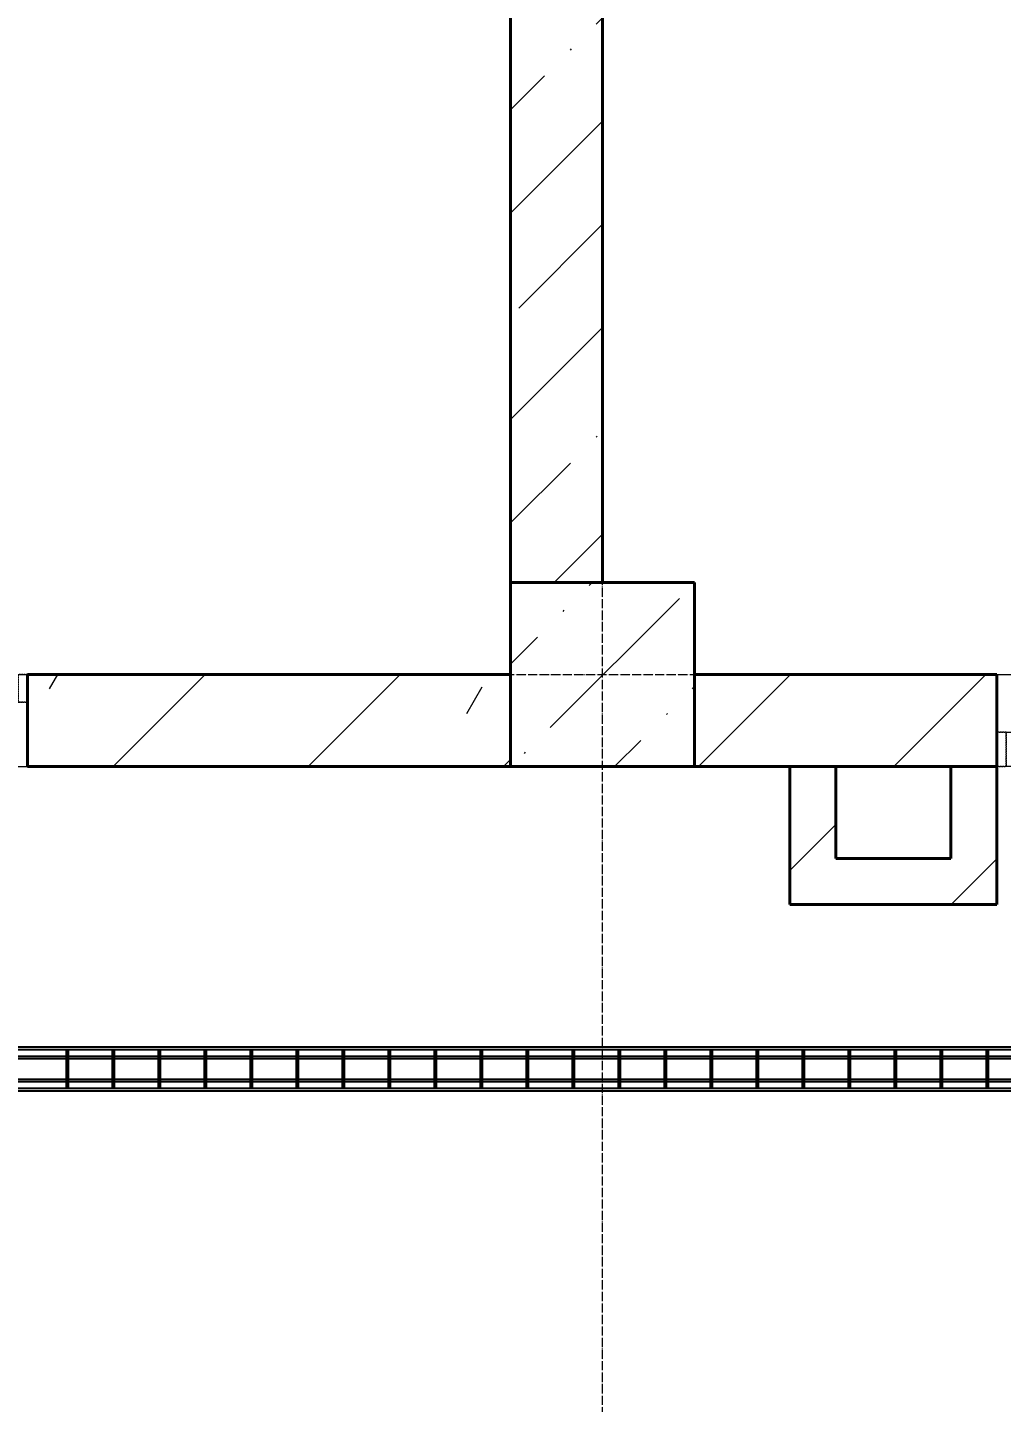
# Model space of a CAD drawing. Header units: millimetres. Extents: x 0 to 351840, y -132678 to 32417.
# Drawn here: x 314083 to 316200, y -43071 to -40081 of the extents above; entities that cross this region are included whole.
import ezdxf
from ezdxf import colors
from ezdxf.entities.mleader import LeaderData, LeaderLine
from ezdxf.math import Vec2, Vec3

# ---------------------------------------------------------------- set-up
doc = ezdxf.new("R2010")
doc.units = ezdxf.units.MM
doc.linetypes.add('BI_линия_сетки', pattern=[25, 20, -2.5, 0, -2.5])
doc.linetypes.add('BI_невидимые', pattern=[5, 3, -2])
for name, color, linetype, lineweight in [('E-CABL-TRAY-IDEN', 7, 'Continuous', 9), ('Двери', 7, 'Continuous', 18), ('Несущие колонны', 7, 'Continuous', 18), ('Оси', 7, 'Continuous', 9), ('Перекрытие', 7, 'Continuous', 18), ('Стены внутренние', 7, 'Continuous', 18), ('Стены наружные', 7, 'Continuous', 18), ('Стены несущие', 7, 'Continuous', 18)]:
    doc.layers.add(name, color=color, linetype=linetype, lineweight=lineweight)
doc.styles.add('новый', font='Шрифт GOST2304A.ttf', dxfattribs={"width": 0.8, "height": 250})
pattern_1 = [(0, (2e-10, 1e-10), (1625.6, 406.4), [67.056, -1152.144, 67.056, -1152.144, -6502.4]), (0, (2e-10, 1e-10), (1625.6, 406.4), [-2438.4, 67.056, -2371.344, 67.056, -1152.144, -2844.8]), (0, (2e-10, 1e-10), (1625.6, 406.4), [-6096, 67.056, -745.744, 67.056, -1964.944]), (120, (609.6, 203.2), (-1164.753, 1204.611), [67.056, -1152.144, 67.056, -1152.144, -6502.4]), (120, (609.6, 203.2), (-1164.753, 1204.611), [-2438.4, 67.056, -2371.344, 67.056, -1152.144, -2844.8]), (120, (609.6, 203.2), (-1164.753, 1204.611), [-6096, 67.056, -745.744, 67.056, -1964.944]), (240, (812.8, 1016), (-460.847, -1611.011), [67.056, -1152.144, 67.056, -1152.144, -6502.4]), (240, (812.8, 1016), (-460.847, -1611.011), [-2438.4, 67.056, -2371.344, 67.056, -1152.144, -2844.8]), (240, (812.8, 1016), (-460.847, -1611.011), [-6096, 67.056, -745.744, 67.056, -1964.944])]
pattern_2 = [(45, (2e-10, 1e-10), (-212.132, 212.132), [])]

# ---------------------------------------------------------------- blocks, each defined once
blk = doc.blocks.new('_DotSmall')
at = {"color": 0, "linetype": 'ByBlock', "const_width": 0.5}
blk.add_lwpolyline([(-0.0625, 0, 1), (0.0625, 0, 1)], format="xyb", close=True, dxfattribs=at)
blk = doc.blocks.new('*U53')
at = {"color": 0, "linetype": 'ByBlock', "lineweight": -2}
for p, q in [((19801.5, 47.5), (187, 47.5)), ((287.3, 42.5), (19801.5, 42.5)), ((2487.3, 42.5), (2487.3, 41.5)), ((2487.3, 41.5), (2487.3, 40)), ((2487.3, 40), (2487.3, 37.5)), ((2487.3, 37.5), (2487.3, -37.5)), ((2492.3, 41.5), (2492.3, 42.5)), ((2492.3, 40), (2492.3, 41.5)), ((2492.3, 37.5), (2492.3, 40)), ((2492.3, -37.5), (2492.3, 37.5)), ((2587.3, 42.5), (2587.3, 41.5)), ((2587.3, 41.5), (2587.3, 40)), ((2587.3, 40), (2587.3, 37.5)), ((2587.3, 37.5), (2587.3, -37.5)), ((2592.3, 41.5), (2592.3, 42.5)), ((2592.3, 40), (2592.3, 41.5)), ((2592.3, 37.5), (2592.3, 40)), ((2592.3, -37.5), (2592.3, 37.5)), ((2687.3, 42.5), (2687.3, 41.5)), ((2687.3, 41.5), (2687.3, 40)), ((2687.3, 40), (2687.3, 37.5)), ((2687.3, 37.5), (2687.3, -37.5)), ((2692.3, 41.5), (2692.3, 42.5)), ((2692.3, 40), (2692.3, 41.5)), ((2692.3, 37.5), (2692.3, 40)), ((2692.3, -37.5), (2692.3, 37.5)), ((2787.3, 42.5), (2787.3, 41.5)), ((2787.3, 41.5), (2787.3, 40)), ((2787.3, 40), (2787.3, 37.5)), ((2787.3, 37.5), (2787.3, -37.5)), ((2792.3, 41.5), (2792.3, 42.5)), ((2792.3, 40), (2792.3, 41.5)), ((2792.3, 37.5), (2792.3, 40)), ((2792.3, -37.5), (2792.3, 37.5)), ((2887.3, 42.5), (2887.3, 41.5)), ((2887.3, 41.5), (2887.3, 40)), ((2887.3, 40), (2887.3, 37.5)), ((2887.3, 37.5), (2887.3, -37.5)), ((2892.3, 41.5), (2892.3, 42.5)), ((2892.3, 40), (2892.3, 41.5)), ((2892.3, 37.5), (2892.3, 40)), ((2892.3, -37.5), (2892.3, 37.5)), ((2987.3, 42.5), (2987.3, 41.5)), ((2987.3, 41.5), (2987.3, 40)), ((2987.3, 40), (2987.3, 37.5)), ((2987.3, 37.5), (2987.3, -37.5)), ((2992.3, 41.5), (2992.3, 42.5)), ((2992.3, 40), (2992.3, 41.5)), ((2992.3, 37.5), (2992.3, 40)), ((2992.3, -37.5), (2992.3, 37.5)), ((3087.3, 42.5), (3087.3, 41.5)), ((3087.3, 41.5), (3087.3, 40)), ((3087.3, 40), (3087.3, 37.5)), ((3087.3, 37.5), (3087.3, -37.5)), ((3092.3, 41.5), (3092.3, 42.5)), ((3092.3, 40), (3092.3, 41.5)), ((3092.3, 37.5), (3092.3, 40)), ((3092.3, -37.5), (3092.3, 37.5)), ((3187.3, 42.5), (3187.3, 41.5)), ((3187.3, 41.5), (3187.3, 40)), ((3187.3, 40), (3187.3, 37.5)), ((3187.3, 37.5), (3187.3, -37.5)), ((3192.3, 41.5), (3192.3, 42.5)), ((3192.3, 40), (3192.3, 41.5)), ((3192.3, 37.5), (3192.3, 40)), ((3192.3, -37.5), (3192.3, 37.5)), ((3287.3, 42.5), (3287.3, 41.5)), ((3287.3, 41.5), (3287.3, 40)), ((3287.3, 40), (3287.3, 37.5)), ((3287.3, 37.5), (3287.3, -37.5)), ((3292.3, 41.5), (3292.3, 42.5)), ((3292.3, 40), (3292.3, 41.5)), ((3292.3, 37.5), (3292.3, 40)), ((3292.3, -37.5), (3292.3, 37.5)), ((3387.3, 42.5), (3387.3, 41.5)), ((3387.3, 41.5), (3387.3, 40)), ((3387.3, 40), (3387.3, 37.5)), ((3387.3, 37.5), (3387.3, -37.5)), ((3392.3, 41.5), (3392.3, 42.5)), ((3392.3, 40), (3392.3, 41.5)), ((3392.3, 37.5), (3392.3, 40)), ((3392.3, -37.5), (3392.3, 37.5)), ((3487.3, 42.5), (3487.3, 41.5)), ((3487.3, 41.5), (3487.3, 40)), ((3487.3, 40), (3487.3, 37.5)), ((3487.3, 37.5), (3487.3, -37.5)), ((3492.3, 41.5), (3492.3, 42.5)), ((3492.3, 40), (3492.3, 41.5)), ((3492.3, 37.5), (3492.3, 40)), ((3492.3, -37.5), (3492.3, 37.5)), ((3587.3, 42.5), (3587.3, 41.5)), ((3587.3, 41.5), (3587.3, 40)), ((3587.3, 40), (3587.3, 37.5)), ((3587.3, 37.5), (3587.3, -37.5)), ((3592.3, 41.5), (3592.3, 42.5)), ((3592.3, 40), (3592.3, 41.5)), ((3592.3, 37.5), (3592.3, 40)), ((3592.3, -37.5), (3592.3, 37.5)), ((3687.3, 42.5), (3687.3, 41.5)), ((3687.3, 41.5), (3687.3, 40)), ((3687.3, 40), (3687.3, 37.5)), ((3687.3, 37.5), (3687.3, -37.5)), ((3692.3, 41.5), (3692.3, 42.5)), ((3692.3, 40), (3692.3, 41.5)), ((3692.3, 37.5), (3692.3, 40)), ((3692.3, -37.5), (3692.3, 37.5)), ((3787.3, 42.5), (3787.3, 41.5)), ((3787.3, 41.5), (3787.3, 40)), ((3787.3, 40), (3787.3, 37.5)), ((3787.3, 37.5), (3787.3, -37.5)), ((3792.3, 41.5), (3792.3, 42.5)), ((3792.3, 40), (3792.3, 41.5)), ((3792.3, 37.5), (3792.3, 40)), ((3792.3, -37.5), (3792.3, 37.5)), ((3887.3, 42.5), (3887.3, 41.5)), ((3887.3, 41.5), (3887.3, 40)), ((3887.3, 40), (3887.3, 37.5)), ((3887.3, 37.5), (3887.3, -37.5)), ((3892.3, 41.5), (3892.3, 42.5)), ((3892.3, 40), (3892.3, 41.5)), ((3892.3, 37.5), (3892.3, 40)), ((3892.3, -37.5), (3892.3, 37.5)), ((3987.3, 42.5), (3987.3, 41.5)), ((3987.3, 41.5), (3987.3, 40)), ((3987.3, 40), (3987.3, 37.5)), ((3987.3, 37.5), (3987.3, -37.5)), ((3992.3, 41.5), (3992.3, 42.5)), ((3992.3, 40), (3992.3, 41.5)), ((3992.3, 37.5), (3992.3, 40)), ((3992.3, -37.5), (3992.3, 37.5)), ((4087.3, 42.5), (4087.3, 41.5)), ((4087.3, 41.5), (4087.3, 40)), ((4087.3, 40), (4087.3, 37.5)), ((4087.3, 37.5), (4087.3, -37.5)), ((4092.3, 41.5), (4092.3, 42.5)), ((4092.3, 40), (4092.3, 41.5)), ((4092.3, 37.5), (4092.3, 40)), ((4092.3, -37.5), (4092.3, 37.5)), ((4187.3, 42.5), (4187.3, 41.5)), ((4187.3, 41.5), (4187.3, 40)), ((4187.3, 40), (4187.3, 37.5)), ((4187.3, 37.5), (4187.3, -37.5)), ((4192.3, 41.5), (4192.3, 42.5)), ((4192.3, 40), (4192.3, 41.5)), ((4192.3, 37.5), (4192.3, 40)), ((4192.3, -37.5), (4192.3, 37.5)), ((4287.3, 42.5), (4287.3, 41.5)), ((4287.3, 41.5), (4287.3, 40)), ((4287.3, 40), (4287.3, 37.5)), ((4287.3, 37.5), (4287.3, -37.5)), ((4292.3, 41.5), (4292.3, 42.5)), ((4292.3, 40), (4292.3, 41.5)), ((4292.3, 37.5), (4292.3, 40)), ((4292.3, -37.5), (4292.3, 37.5)), ((4387.3, 42.5), (4387.3, 41.5)), ((4387.3, 41.5), (4387.3, 40)), ((4387.3, 40), (4387.3, 37.5)), ((4387.3, 37.5), (4387.3, -37.5)), ((4392.3, 41.5), (4392.3, 42.5)), ((4392.3, 40), (4392.3, 41.5)), ((4392.3, 37.5), (4392.3, 40)), ((4392.3, -37.5), (4392.3, 37.5)), ((4487.3, 42.5), (4487.3, 41.5)), ((4487.3, 41.5), (4487.3, 40)), ((4487.3, 40), (4487.3, 37.5)), ((4487.3, 37.5), (4487.3, -37.5)), ((4492.3, 41.5), (4492.3, 42.5)), ((4492.3, 40), (4492.3, 41.5)), ((4492.3, 37.5), (4492.3, 40)), ((4492.3, -37.5), (4492.3, 37.5)), ((19801.5, 27.5), (292.3, 27.5)), ((292.3, 22.5), (19801.5, 22.5)), ((19801.5, -22.5), (292.3, -22.5)), ((292.3, -27.5), (19801.5, -27.5)), ((187, -47.5), (19801.5, -47.5)), ((19801.5, -42.5), (287.3, -42.5)), ((2487.3, -37.5), (2487.3, -40)), ((2487.3, -40), (2487.3, -41.5)), ((2487.3, -41.5), (2487.3, -42.5)), ((2492.3, -40), (2492.3, -37.5)), ((2492.3, -41.5), (2492.3, -40)), ((2492.3, -42.5), (2492.3, -41.5)), ((2587.3, -37.5), (2587.3, -40)), ((2587.3, -40), (2587.3, -41.5)), ((2587.3, -41.5), (2587.3, -42.5)), ((2592.3, -40), (2592.3, -37.5)), ((2592.3, -41.5), (2592.3, -40)), ((2592.3, -42.5), (2592.3, -41.5)), ((2687.3, -37.5), (2687.3, -40)), ((2687.3, -40), (2687.3, -41.5)), ((2687.3, -41.5), (2687.3, -42.5)), ((2692.3, -40), (2692.3, -37.5)), ((2692.3, -41.5), (2692.3, -40)), ((2692.3, -42.5), (2692.3, -41.5)), ((2787.3, -37.5), (2787.3, -40)), ((2787.3, -40), (2787.3, -41.5)), ((2787.3, -41.5), (2787.3, -42.5)), ((2792.3, -40), (2792.3, -37.5)), ((2792.3, -41.5), (2792.3, -40)), ((2792.3, -42.5), (2792.3, -41.5)), ((2887.3, -37.5), (2887.3, -40)), ((2887.3, -40), (2887.3, -41.5)), ((2887.3, -41.5), (2887.3, -42.5)), ((2892.3, -40), (2892.3, -37.5)), ((2892.3, -41.5), (2892.3, -40)), ((2892.3, -42.5), (2892.3, -41.5)), ((2987.3, -37.5), (2987.3, -40)), ((2987.3, -40), (2987.3, -41.5)), ((2987.3, -41.5), (2987.3, -42.5)), ((2992.3, -40), (2992.3, -37.5)), ((2992.3, -41.5), (2992.3, -40)), ((2992.3, -42.5), (2992.3, -41.5)), ((3087.3, -37.5), (3087.3, -40)), ((3087.3, -40), (3087.3, -41.5)), ((3087.3, -41.5), (3087.3, -42.5)), ((3092.3, -40), (3092.3, -37.5)), ((3092.3, -41.5), (3092.3, -40)), ((3092.3, -42.5), (3092.3, -41.5)), ((3187.3, -37.5), (3187.3, -40)), ((3187.3, -40), (3187.3, -41.5)), ((3187.3, -41.5), (3187.3, -42.5)), ((3192.3, -40), (3192.3, -37.5)), ((3192.3, -41.5), (3192.3, -40)), ((3192.3, -42.5), (3192.3, -41.5)), ((3287.3, -37.5), (3287.3, -40)), ((3287.3, -40), (3287.3, -41.5)), ((3287.3, -41.5), (3287.3, -42.5)), ((3292.3, -40), (3292.3, -37.5)), ((3292.3, -41.5), (3292.3, -40)), ((3292.3, -42.5), (3292.3, -41.5)), ((3387.3, -37.5), (3387.3, -40)), ((3387.3, -40), (3387.3, -41.5)), ((3387.3, -41.5), (3387.3, -42.5)), ((3392.3, -40), (3392.3, -37.5)), ((3392.3, -41.5), (3392.3, -40)), ((3392.3, -42.5), (3392.3, -41.5)), ((3487.3, -37.5), (3487.3, -40)), ((3487.3, -40), (3487.3, -41.5)), ((3487.3, -41.5), (3487.3, -42.5)), ((3492.3, -40), (3492.3, -37.5)), ((3492.3, -41.5), (3492.3, -40)), ((3492.3, -42.5), (3492.3, -41.5)), ((3587.3, -37.5), (3587.3, -40)), ((3587.3, -40), (3587.3, -41.5)), ((3587.3, -41.5), (3587.3, -42.5)), ((3592.3, -40), (3592.3, -37.5)), ((3592.3, -41.5), (3592.3, -40)), ((3592.3, -42.5), (3592.3, -41.5)), ((3687.3, -37.5), (3687.3, -40)), ((3687.3, -40), (3687.3, -41.5)), ((3687.3, -41.5), (3687.3, -42.5)), ((3692.3, -40), (3692.3, -37.5)), ((3692.3, -41.5), (3692.3, -40)), ((3692.3, -42.5), (3692.3, -41.5)), ((3787.3, -37.5), (3787.3, -40)), ((3787.3, -40), (3787.3, -41.5)), ((3787.3, -41.5), (3787.3, -42.5)), ((3792.3, -40), (3792.3, -37.5)), ((3792.3, -41.5), (3792.3, -40)), ((3792.3, -42.5), (3792.3, -41.5)), ((3887.3, -37.5), (3887.3, -40)), ((3887.3, -40), (3887.3, -41.5)), ((3887.3, -41.5), (3887.3, -42.5)), ((3892.3, -40), (3892.3, -37.5)), ((3892.3, -41.5), (3892.3, -40)), ((3892.3, -42.5), (3892.3, -41.5)), ((3987.3, -37.5), (3987.3, -40)), ((3987.3, -40), (3987.3, -41.5)), ((3987.3, -41.5), (3987.3, -42.5)), ((3992.3, -40), (3992.3, -37.5)), ((3992.3, -41.5), (3992.3, -40)), ((3992.3, -42.5), (3992.3, -41.5)), ((4087.3, -37.5), (4087.3, -40)), ((4087.3, -40), (4087.3, -41.5)), ((4087.3, -41.5), (4087.3, -42.5)), ((4092.3, -40), (4092.3, -37.5)), ((4092.3, -41.5), (4092.3, -40)), ((4092.3, -42.5), (4092.3, -41.5)), ((4187.3, -37.5), (4187.3, -40)), ((4187.3, -40), (4187.3, -41.5)), ((4187.3, -41.5), (4187.3, -42.5)), ((4192.3, -40), (4192.3, -37.5)), ((4192.3, -41.5), (4192.3, -40)), ((4192.3, -42.5), (4192.3, -41.5)), ((4287.3, -37.5), (4287.3, -40)), ((4287.3, -40), (4287.3, -41.5)), ((4287.3, -41.5), (4287.3, -42.5)), ((4292.3, -40), (4292.3, -37.5)), ((4292.3, -41.5), (4292.3, -40)), ((4292.3, -42.5), (4292.3, -41.5)), ((4387.3, -37.5), (4387.3, -40)), ((4387.3, -40), (4387.3, -41.5)), ((4387.3, -41.5), (4387.3, -42.5)), ((4392.3, -40), (4392.3, -37.5)), ((4392.3, -41.5), (4392.3, -40)), ((4392.3, -42.5), (4392.3, -41.5)), ((4487.3, -37.5), (4487.3, -40)), ((4487.3, -40), (4487.3, -41.5)), ((4487.3, -41.5), (4487.3, -42.5)), ((4492.3, -40), (4492.3, -37.5)), ((4492.3, -41.5), (4492.3, -40)), ((4492.3, -42.5), (4492.3, -41.5))]:
    blk.add_line(p, q, dxfattribs=at)
for centre, start, end in [((2489.8, 40), 180, 0), ((2589.8, 40), 180, 0), ((2689.8, 40), 180, 0), ((2789.8, 40), 180, 0), ((2889.8, 40), 180, 0), ((2989.8, 40), 180, 0), ((3089.8, 40), 180, 0), ((3189.8, 40), 180, 0), ((3289.8, 40), 180, 0), ((3389.8, 40), 180, 0), ((3489.8, 40), 180, 0), ((3589.8, 40), 180, 0), ((3689.8, 40), 180, 0), ((3789.8, 40), 180, 0), ((3889.8, 40), 180, 0), ((3989.8, 40), 180, 0), ((4089.8, 40), 180, 0), ((4189.8, 40), 180, 0), ((4289.8, 40), 180, 0), ((4389.8, 40), 180, 0), ((4489.8, 40), 180, 0), ((2489.8, -40), 0, 180), ((2589.8, -40), 0, 180), ((2689.8, -40), 0, 180), ((2789.8, -40), 0, 180), ((2889.8, -40), 0, 180), ((2989.8, -40), 0, 180), ((3089.8, -40), 0, 180), ((3189.8, -40), 0, 180), ((3289.8, -40), 0, 180), ((3389.8, -40), 0, 180), ((3489.8, -40), 0, 180), ((3589.8, -40), 0, 180), ((3689.8, -40), 0, 180), ((3789.8, -40), 0, 180), ((3889.8, -40), 0, 180), ((3989.8, -40), 0, 180), ((4089.8, -40), 0, 180), ((4189.8, -40), 0, 180), ((4289.8, -40), 0, 180), ((4389.8, -40), 0, 180), ((4489.8, -40), 0, 180)]:
    blk.add_arc(centre, 2.5, start, end, dxfattribs=at)
blk = doc.blocks.new('_временные_конструкции_колонны_монолитные_прямоугольная - _временная_конструкция_колонна_400x400-V29-01 Этаж__0_000___Отделочный_')
at = {"layer": 'Несущие колонны', "lineweight": 9}
h = blk.add_hatch(dxfattribs=at)
h.set_pattern_fill('FP_31', color=9, style=0, pattern_type=2)
h.set_pattern_definition([(45, (-15900, -7900), (84.1895, 308.696), [396.875, -79.375, 3.353, -76.022])])
h.paths.add_polyline_path([(200, -200), (200, 200), (-200, 200), (-200, -200)])
at = {"layer": 'Несущие колонны', "color": 9, "lineweight": 40}
for p, q in [((200, 200), (-200, 200)), ((-200, 200), (-200, -200)), ((200, -200), (200, 200)), ((-200, -200), (200, -200))]:
    blk.add_line(p, q, dxfattribs=at)
blk = doc.blocks.new('_Двери_Металлические_Двупольная_Противопожарная_Паркинг - _дверь_ДМН_2200-1300_EI30_П Д-3-5654660-01 Этаж__0_000___Отделочный_')
at = {"layer": 'Двери', "color": 9, "lineweight": 9}
for p, q in [((309.4, 550), (-470, 100)), ((328.6, 516.7), (309.4, 550)), ((-450.8, 66.7), (328.6, 516.7)), ((449.6, 211.7), (468.9, 245)), ((468.9, 245), (720, 100)), ((700.8, 66.7), (449.6, 211.7)), ((-470, 100), (-505, 100)), ((-470, 100), (-450.8, 66.7)), ((-470, 60), (-470, 100)), ((720, 100), (700.8, 66.7)), ((720, 100), (755, 100)), ((720, 60), (720, 100)), ((-460, 60), (-470, 60)), ((-460, 40), (-460, 60)), ((710, 60), (720, 60)), ((710, 40), (710, 60)), ((-505, 40), (-460, 40)), ((755, 40), (710, 40))]:
    blk.add_line(p, q, dxfattribs=at)
at = {"layer": 'Двери', "color": 9, "linetype": 'BI_невидимые', "lineweight": 9}
for p, q in [((-525, 40), (-525, 100)), ((-525, 100), (-505, 100)), ((-525, 40), (-525, 100)), ((-525, 100), (-505, 100)), ((-505, 100), (-525, 100)), ((-505, 100), (-505, 40)), ((-505, 100), (-505, 40)), ((-505, 40), (-505, 100)), ((755, 40), (755, 100)), ((755, 100), (775, 100)), ((755, 40), (755, 100)), ((755, 100), (775, 100)), ((775, 100), (755, 100)), ((755, 100), (755, 40)), ((775, 100), (775, 40)), ((775, 100), (775, 40)), ((-505, 40), (-525, 40)), ((-505, 40), (-525, 40)), ((-525, 40), (-505, 40)), ((775, 40), (755, 40)), ((775, 40), (755, 40)), ((755, 40), (775, 40))]:
    blk.add_line(p, q, dxfattribs=at)
blk = doc.blocks.new('_Двери_Металлические_Двупольная_Техническая_3_7 - _дверь_ДМН_2200-1310 Д-10-5648955-01 Этаж__0_000___Отделочный_')
at = {"layer": 'Двери', "color": 9, "lineweight": 9}
for p, q in [((256.8, 522.5), (-475, 100)), ((276, 489.2), (256.8, 522.5)), ((-455.8, 66.7), (276, 489.2)), ((398.3, 244.2), (417.6, 277.5)), ((417.6, 277.5), (725, 100)), ((705.8, 66.7), (398.3, 244.2)), ((-475, 100), (-510, 100)), ((-475, 100), (-455.8, 66.7)), ((-475, 60), (-475, 100)), ((725, 100), (705.8, 66.7)), ((725, 100), (760, 100)), ((725, 60), (725, 100)), ((-465, 60), (-475, 60)), ((-465, 25), (-465, 60)), ((715, 60), (725, 60)), ((715, 25), (715, 60)), ((-510, 25), (-465, 25)), ((760, 25), (715, 25))]:
    blk.add_line(p, q, dxfattribs=at)
at = {"layer": 'Двери', "color": 9, "linetype": 'BI_невидимые', "lineweight": 9}
for p, q in [((-530, 25), (-530, 100)), ((-530, 100), (-510, 100)), ((-530, 25), (-530, 100)), ((-530, 100), (-510, 100)), ((-510, 100), (-530, 100)), ((-510, 100), (-510, 25)), ((-510, 100), (-510, 25)), ((-510, 25), (-510, 100)), ((760, 25), (760, 100)), ((760, 100), (780, 100)), ((760, 25), (760, 100)), ((760, 100), (780, 100)), ((780, 100), (760, 100)), ((760, 100), (760, 25)), ((780, 100), (780, 25)), ((780, 100), (780, 25)), ((-510, 25), (-530, 25)), ((-510, 25), (-530, 25)), ((-530, 25), (-510, 25)), ((780, 25), (760, 25)), ((780, 25), (760, 25)), ((760, 25), (780, 25))]:
    blk.add_line(p, q, dxfattribs=at)
blk = doc.blocks.new('A$C13a22a9d')
at = {"layer": 'Стены внутренние', "lineweight": 9}
h = blk.add_hatch(dxfattribs=at)
h.set_pattern_fill('FP_35', color=9, style=0, pattern_type=2)
h.set_pattern_definition(pattern_1)
h.paths.add_polyline_path([(13350, 7700), (13350, 7900), (12300, 7900), (12300, 7700)])
h.paths.add_polyline_path([(15700, 7700), (15700, 7900), (14650, 7900), (14650, 7700)])
h = blk.add_hatch(dxfattribs=at)
h.set_pattern_fill('FP_36', color=9, style=0, pattern_type=2)
h.set_pattern_definition(pattern_2)
h.paths.add_polyline_path([(13350, 7700), (13350, 7900), (12300, 7900), (12300, 7700)])
h.paths.add_polyline_path([(15700, 7700), (15700, 7900), (14650, 7900), (14650, 7700)])
h = blk.add_hatch(dxfattribs=at)
h.set_pattern_fill('FP_35', color=9, style=0, pattern_type=2)
h.set_pattern_definition(pattern_1)
h.paths.add_polyline_path([(20721, 7700), (21200, 7700), (21200, 7900), (18067, 7900), (18067, 7700)])
h.paths.add_polyline_path([(16757, 7700), (16757, 7900), (16100, 7900), (16100, 7700)])
h = blk.add_hatch(dxfattribs=at)
h.set_pattern_fill('FP_36', color=9, style=0, pattern_type=2)
h.set_pattern_definition(pattern_2)
h.paths.add_polyline_path([(20721, 7700), (21200, 7700), (21200, 7900), (18067, 7900), (18067, 7700)])
h.paths.add_polyline_path([(16757, 7700), (16757, 7900), (16100, 7900), (16100, 7700)])
h = blk.add_hatch(dxfattribs=at)
h.set_pattern_fill('FP_36', color=9, style=0, pattern_type=2)
h.set_pattern_definition(pattern_2)
h.paths.add_polyline_path([(16407, 7400), (16407, 7700), (16307, 7700), (16307, 7400)])
h = blk.add_hatch(dxfattribs=at)
h.set_pattern_fill('FP_36', color=9, style=0, pattern_type=2)
h.set_pattern_definition(pattern_2)
h.paths.add_polyline_path([(16757, 7400), (16757, 7700), (16657, 7700), (16657, 7400)])
h = blk.add_hatch(dxfattribs=at)
h.set_pattern_fill('FP_36', color=9, style=0, pattern_type=2)
h.set_pattern_definition(pattern_2)
h.paths.add_polyline_path([(16407, 7400), (16657, 7400), (16657, 7500), (16407, 7500)])
at = {"layer": 'Стены наружные', "lineweight": 9}
h = blk.add_hatch(dxfattribs=at)
h.set_pattern_fill('FP_34', color=9, style=0, pattern_type=2)
h.set_pattern_definition([(45, (2e-10, 1e-10), (-224.5064, 224.5064), []), (45, (224.5, 1e-10), (-224.5064, 224.5064), [396.875, -79.375, 3.353, -76.022])])
h.paths.add_polyline_path([(15700, 8100), (15900, 8100), (15900, 13700), (15700, 13700), (15700, 8714)])
at = {"layer": 'Оси', "color": 9, "linetype": 'BI_линия_сетки'}
for p, q in [((15900, -3627.3), (15900, 29372.3)), ((-4869.1, 7900), (49050, 7900))]:
    blk.add_line(p, q, dxfattribs=at)
at = {"layer": 'Перекрытие', "color": 9, "lineweight": 9}
for p, q in [((16757, 7900), (18067, 7900)), ((13350, 7700), (14650, 7700))]:
    blk.add_line(p, q, dxfattribs=at)
at = {"layer": 'Стены несущие', "color": 9, "lineweight": 40}
for p, q in [((15900, 8100), (15900, 13700)), ((15700, 12940), (15700, 8100)), ((15700, 7900), (14650, 7900)), ((14650, 7900), (14650, 7700)), ((16757, 7900), (16100, 7900)), ((16757, 7400), (16757, 7900)), ((14650, 7700), (15700, 7700)), ((16757, 7700), (16100, 7700)), ((16307, 7700), (16307, 7400)), ((16407, 7500), (16407, 7700)), ((16657, 7700), (16657, 7500)), ((16657, 7500), (16407, 7500)), ((16307, 7400), (16757, 7400))]:
    blk.add_line(p, q, dxfattribs=at)
at = {"layer": 'Двери', "color": 9}
blk.add_blockref('_Двери_Металлические_Двупольная_Противопожарная_Паркинг - _дверь_ДМН_2200-1300_EI30_П Д-3-5654660-01 Этаж__0_000___Отделочный_', (13875, 7800), dxfattribs=at)
at = {"layer": 'Двери', "color": 9, "rotation": 180}
blk.add_blockref('_Двери_Металлические_Двупольная_Техническая_3_7 - _дверь_ДМН_2200-1310 Д-10-5648955-01 Этаж__0_000___Отделочный_', (17537, 7800), dxfattribs=at)
at = {"layer": 'Несущие колонны', "color": 9}
blk.add_blockref('_временные_конструкции_колонны_монолитные_прямоугольная - _временная_конструкция_колонна_400x400-V29-01 Этаж__0_000___Отделочный_', (15900, 7900), dxfattribs=at)

msp = doc.modelspace()

# ---------------------------------------------------------------- block references
msp.add_blockref('A$C13a22a9d', (299433.4, -49388.2))
at = {"color": 1}
msp.add_blockref('*U53', (311680.1, -42345.6), dxfattribs=at)

# ---------------------------------------------------------------- leaders
at = {"layer": 'E-CABL-TRAY-IDEN', "color": 0}
ml = msp.add_multileader_mtext('Standard', dxfattribs=at)
ml.set_content('{\\C0;Проволочный кабельный лоток 100х50(h)\\Pна отм. +3,100}', color=1, style='новый')
ml.set_leader_properties()
ml.set_arrow_properties(name='DOTSMALL')
ml.build(insert=Vec2(0, 0))
ml.multileader.update_dxf_attribs({"text_left_attachment_type": 6, "text_right_attachment_type": 6, "dogleg_length": 107.1, "arrow_head_size": 300})
ctx = ml.context
ctx.base_point, ctx.char_height, ctx.arrow_head_size, ctx.landing_gap_size, ctx.plane_origin, ctx.plane_x_axis, ctx.plane_y_axis = Vec3(314748.2, -45392.4), 300, 300, 10, Vec3(281126.7, -25698.4), Vec3(1, -0.000677), Vec3(0.000677, 1)
ctx.left_attachment, ctx.right_attachment, ctx.text_align_type = 6, 6, 1
notes = []
notes.append((ctx, [(1, (1, 1, 0), (314641.1, -45392.3), (1, -0.000677), 107.1, [(1, [(312872.4, -42388.1)], 0, [])])]))
ctx.mtext.insert, ctx.mtext.text_direction, ctx.mtext.rotation, ctx.mtext.width, ctx.mtext.defined_height, ctx.mtext.alignment, ctx.mtext.line_spacing_factor, ctx.mtext.line_spacing_style, ctx.mtext.flow_direction = Vec3(317833.2, -45034.5), Vec3(1, -0.000677), 6.282508, 6166.303, 388.8, 2, 0.96, 2, 5
for ctx, leaders in notes:
    for number, flags, end, landing, length, lines in leaders:
        leader = LeaderData()
        leader.index, (leader.has_last_leader_line, leader.has_dogleg_vector, leader.attachment_direction) = number, flags
        leader.last_leader_point, leader.dogleg_vector, leader.dogleg_length = Vec3(end), Vec3(landing), length
        for number, points, colour, breaks in lines:
            line = LeaderLine()
            line.index, line.vertices, line.color, line.breaks = number, Vec3.list(points), colors.encode_raw_color(colour), breaks
            leader.lines.append(line)
        ctx.leaders.append(leader)

doc.saveas('drawing.dxf')
